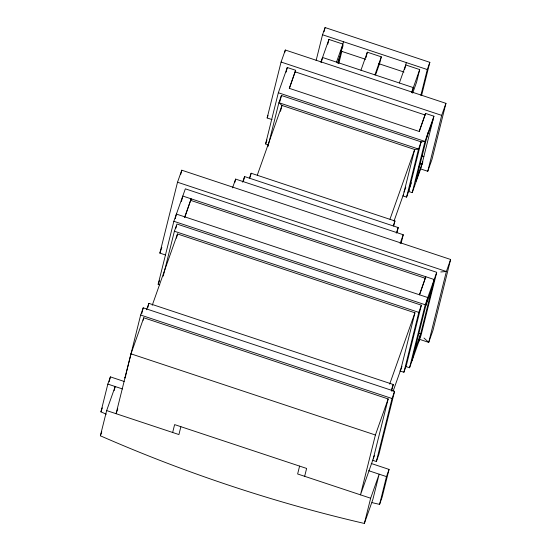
<?xml version="1.0" encoding="UTF-8"?>
<svg xmlns="http://www.w3.org/2000/svg" width="551" height="551" viewBox="0 0 551 551"><rect width="100%" height="100%" fill="white"/><g stroke="black" fill="none" stroke-linecap="round" stroke-linejoin="round"><path stroke-width="0.83" d="M106.288 414.194L100.923 411.866L107.838 384.095L110.393 376.884L124.175 381.457M109.174 381.781L110.393 376.884M364.363 523.45L370.651 498.221L379.164 474.184L372.875 499.413L364.363 523.45C273.895 502.526 185.432 473.02 100.372 435.793L106.66 410.571L115.173 386.526L114.16 390.597M373.254 458.79L388.166 398.938L143.749 317.782L130.98 353.838L116.068 413.691L117.776 408.883M372.29 460.175L376.354 461.524L378.909 454.313L394.599 391.306L143.205 307.83L140.65 315.048L124.96 378.048L125.807 375.644M141.759 313.636L143.205 307.83M143.129 320.276L143.749 317.782M165.541 254.989L159.859 253.102L177.518 182.223L181.775 170.204L450.628 259.48L432.969 330.359L428.712 342.378L418.98 339.147M180.735 174.378L181.775 170.204M147.826 307.513L148.86 303.353L393.269 384.508L391.616 391.162M159.776 284.833L158.158 284.295L173.854 221.288L185.343 188.835L436.736 272.311L425.248 304.765L409.551 367.765L405.508 366.422M175.252 218.719L176.403 214.077L427.803 297.554L412.107 360.554M181.444 201.459L182.595 196.824M163.213 276.127L174.398 231.234L176.954 224.023L421.363 305.178L406.452 365.031L403.897 372.249L399.819 370.892M175.934 228.1L176.561 225.6M176.458 238.142L177.498 233.968L414.924 312.81L400.797 369.507M184.668 217.652L191.169 198.828L184.785 216.86M234.809 182.429L235.642 179.096L403.236 234.74L401.162 243.081M172.656 432.48L174.619 424.607L306.611 468.433L304.648 476.312M180.88 426.688L178.923 434.56L106.66 410.571M243.563 180.687L244.589 176.561L398.221 227.577L396.989 232.522M250.106 177.374L251.139 173.234L394.95 220.985L393.71 225.951M272.042 119.581L267.145 117.962L281.079 62.043L285.335 50.024L445.945 103.354L432.018 159.273L427.762 171.292L420.42 168.854M284.709 52.531L285.335 50.024M268.378 144.872L265.582 143.942L278.338 92.754L287.278 67.511L295.653 70.294L289.433 88.332M286.121 72.153L287.278 67.511M267.944 146.6L278.882 102.7L281.437 95.488L421.102 141.862L424.986 141.449L433.919 116.206L425.544 113.423L419.159 131.455L289.268 88.325L295.653 70.294M279.991 101.301L281.437 95.488M280.528 111.274L281.981 105.434L278.882 102.7L418.546 149.073L406.576 197.113L403.084 195.956L414.662 149.493L418.546 149.073L421.102 141.862L408.739 191.479L412.231 192.636L421.171 167.394L433.919 116.206M316.116 60.534L322.535 34.761L325.09 27.55L429.835 62.332L421.549 95.585M324.05 31.703L325.09 27.55M321.364 62.201L322.542 57.476L413.326 87.616L412.148 92.341M327.749 44.17L328.926 39.445L342.894 44.08L336.509 62.111M338.1 63.331L343.48 41.718M338.831 63.448L341.861 51.264M365.96 57.71L367.338 52.193L381.299 56.836L379.735 63.131L375.568 74.895M299.599 466.105L297.636 473.977L370.651 498.221M404.565 69.674L406.335 62.587M399.358 82.981L405.743 64.949L419.71 69.584L416.57 82.189L412.685 93.16M420.861 95.316L427.28 69.543L429.835 62.332M419.318 131.462L425.544 113.423M412.231 192.636L424.986 141.449L278.338 92.754M428.003 132.591L415.729 181.644L422.114 163.619L420.42 163.055L419.029 166.974M419.208 172.243L419.559 170.831M427.762 171.292L441.688 115.373L445.945 103.354M388.166 398.938L375.396 434.994L360.485 494.846L374.391 455.581M376.354 461.524L392.043 398.518L394.599 391.306M419.587 294.778L425.806 276.74L419.421 294.771M403.897 372.249L418.808 312.389L421.363 305.178M418.491 342.529L434.188 279.522L182.787 196.046M436.323 273.971L421.047 335.311L409.551 367.765M372.049 502.629L379.577 504.385L386.492 476.615L389.047 469.404L371.209 463.481M389.047 469.404L382.132 497.174L379.577 504.385M100.923 411.866L102.341 407.857M159.859 253.102L161.849 247.495M100.372 435.793L101.79 431.791M146.587 309.765L148.86 303.353M158.158 284.295L159.576 280.287M152.241 305.282L177.498 233.968M232.522 187.905L235.642 179.096M242.605 182.174L244.589 176.561M267.145 117.962L268 115.558M249.438 178.042L251.139 173.234M265.582 143.942L266.98 140.002M257.303 175.122L281.981 105.434L414.662 149.493L389.984 219.181M320.84 62.284L328.926 39.445M343.115 45.561L341.131 51.167L365.616 59.301M337.536 62.952L339.753 56.684M360.953 70.225L367.338 52.193M374.914 74.86L381.299 56.836M411.625 92.423L419.71 69.584M404.069 192.017L405.77 187.209M394.006 221.123L403.477 194.379M393.249 225.793L394.95 220.985M426.598 138.019L432.983 119.987M409.724 187.54L411.397 182.808M406.576 197.113L409.131 189.902M396.238 233.183L398.221 227.577M422.045 164.232L422.892 161.829M400.116 243.556L403.236 234.74M389.674 384.116L414.924 312.81M391.286 390.122L393.269 384.508M393.049 391.389L401.934 366.305M425.654 306.156L432.039 288.125M414.228 352.048L420.613 334.023L418.512 333.327M450.628 259.48L446.372 271.498L428.712 342.378L423.995 338.032M440.752 271.974L446.372 271.498L177.518 182.223M322.535 34.761L427.28 69.543M378.675 63.634L403.979 72.036M281.079 62.043L441.688 115.373M295.26 71.871L425.152 115.001M421.419 155.754L423.864 156.567M190.777 200.406L425.413 278.317M173.854 221.288L425.248 304.765M174.398 231.234L418.808 312.389M140.65 315.048L392.043 398.518M130.98 353.838L375.396 434.994M107.838 384.095L122.453 388.944M368.647 470.692L386.492 476.615"/></g></svg>
